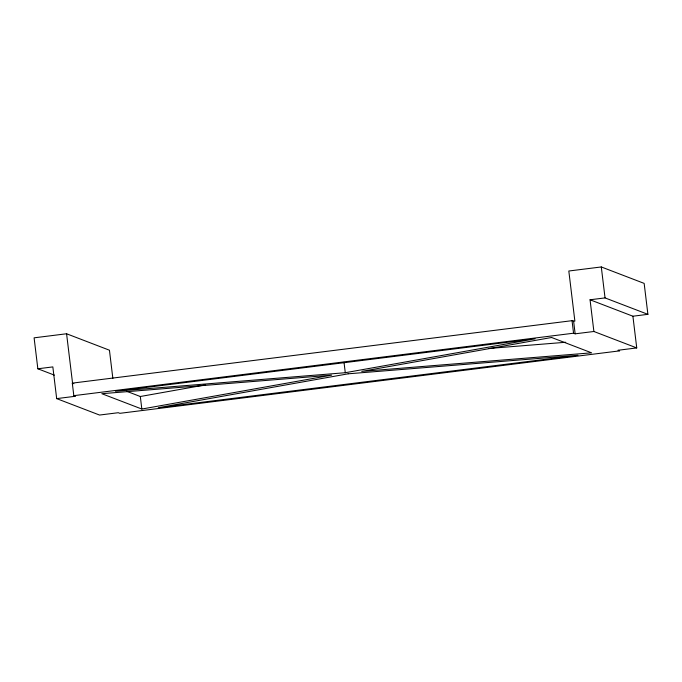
<?xml version="1.0" encoding="UTF-8"?>
<svg xmlns="http://www.w3.org/2000/svg" width="682" height="682" viewBox="0 0 682 682"><rect width="100%" height="100%" fill="white"/><g stroke="black" fill="none" stroke-linecap="round" stroke-linejoin="round"><path stroke-width="1.02" d="M126.656 391.272L140.313 396.506L205.342 384.895M141.83 409.038L331.665 375.143L101.831 393.702L141.83 409.038L140.313 396.506M345.28 372.713L535.114 338.826L115.446 391.272L345.28 372.713L344.009 362.27M112.854 378.399L109.444 350.207L66.58 333.762L34.1 337.829L37.842 368.783L54.407 375.134M632.905 316.218L636.741 347.922L593.886 331.486L590.049 299.773L632.905 316.218L647.9 314.342L644.158 283.388L601.294 266.952L568.814 271.01L574.875 321.137L572.036 320.676L72.301 383.131L73.818 395.662L75.412 396.268L56.674 398.612L52.838 366.907L37.842 368.783M590.049 299.773L605.045 297.906L647.9 314.342M73.818 395.662L573.553 333.208L575.148 333.822L593.886 331.486M636.741 347.922L618.003 350.267L619.597 350.872L119.87 413.326L118.276 412.712L99.538 415.048L56.674 398.612M488.389 348.511L565.71 342.27M72.301 383.131L73.895 383.736M601.294 266.952L605.045 297.906M573.63 321.29L575.148 333.822M572.036 320.676L573.553 333.208M66.58 333.762L72.65 383.898M348.144 373.813L158.301 407.708L577.978 355.262L348.144 373.813M551.593 337.496L361.75 371.392L591.584 352.833L551.593 337.496"/></g></svg>
